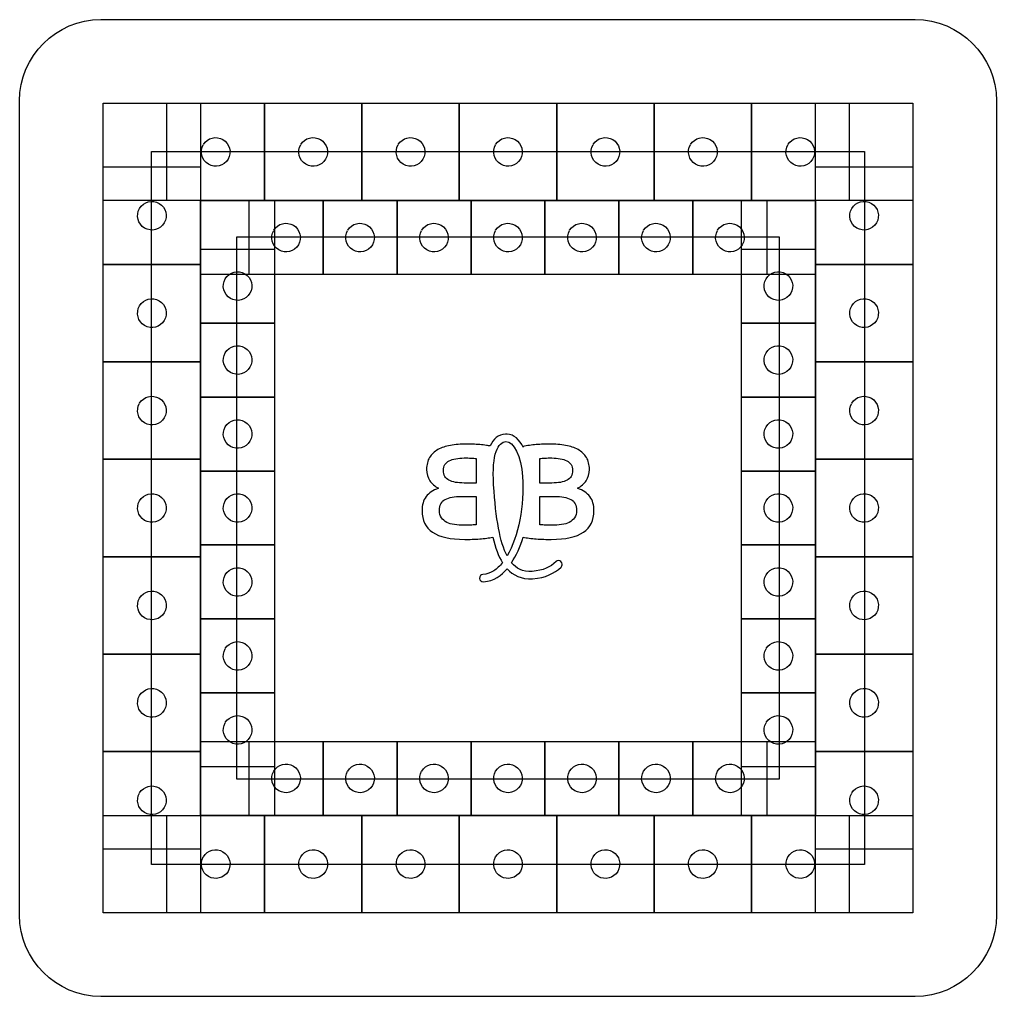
# Model space of a CAD drawing. Extents: x 10 to 3869, y -272 to 2204.
# Drawn here: x 1008.3 to 1208.1, y 1781.9 to 1981.8 of the extents above; entities that cross this region are included whole.
import ezdxf

# ---------------------------------------------------------------- set-up
doc = ezdxf.new("R2010")
doc.units = 0
doc.layers.add('Calque_1', color=7, linetype='CONTINUOUS')

msp = doc.modelspace()

# ---------------------------------------------------------------- linework, layer by layer
at = {"layer": 'Calque_1', "color": 7}
for p, q in [((1024.943899, 1981.753935), (1191.472258, 1981.753935)), ((1024.943899, 1981.753935), (1024.943899, 1981.753935)), ((1008.281329, 1798.563006), (1008.281329, 1965.091337)), ((1208.134856, 1965.091337), (1208.134856, 1798.563006)), ((1191.472258, 1781.900408), (1024.943899, 1781.900408))]:
    msp.add_line(p, q, dxfattribs=at)
at = {"layer": 'Calque_1', "color": 3}
for p, q in [((1025.392601, 1964.642392), (1045.324716, 1964.642392)), ((1025.392601, 1944.710278), (1025.392601, 1964.642392)), ((1038.445586, 1964.642392), (1058.3777, 1964.642392)), ((1038.445586, 1944.710278), (1038.445586, 1964.642392)), ((1045.324716, 1964.642392), (1045.324716, 1944.710278)), ((1058.3777, 1964.642392), (1058.3777, 1944.710278)), ((1058.377737, 1964.642392), (1078.309851, 1964.642392)), ((1058.377737, 1944.710278), (1058.377737, 1964.642392)), ((1078.309851, 1964.642392), (1078.309851, 1944.710278)), ((1078.309888, 1964.642392), (1098.242002, 1964.642392)), ((1078.309888, 1944.710278), (1078.309888, 1964.642392)), ((1098.242002, 1964.642392), (1098.242002, 1944.710278)), ((1098.242039, 1964.642392), (1118.174153, 1964.642392)), ((1098.242039, 1944.710278), (1098.242039, 1964.642392)), ((1118.174153, 1964.642392), (1118.174153, 1944.710278)), ((1118.17419, 1964.642392), (1138.106304, 1964.642392)), ((1118.17419, 1944.710278), (1118.17419, 1964.642392)), ((1138.106304, 1964.642392), (1138.106304, 1944.710278)), ((1138.10634, 1964.642392), (1158.038455, 1964.642392)), ((1138.10634, 1944.710278), (1138.10634, 1964.642392)), ((1158.038455, 1964.642392), (1158.038455, 1944.710278)), ((1158.038491, 1964.642392), (1177.970606, 1964.642392)), ((1158.038491, 1944.710278), (1158.038491, 1964.642392)), ((1171.091476, 1964.642392), (1191.02359, 1964.642392)), ((1171.091476, 1944.710278), (1171.091476, 1964.642392)), ((1177.970606, 1964.642392), (1177.970606, 1944.710278)), ((1191.02359, 1964.642392), (1191.02359, 1944.710278)), ((1025.392601, 1951.589475), (1045.324716, 1951.589475)), ((1025.392601, 1931.657361), (1025.392601, 1951.589475)), ((1045.324716, 1951.589475), (1045.324716, 1931.657361)), ((1171.091476, 1951.589475), (1191.02359, 1951.589475)), ((1171.091476, 1931.657361), (1171.091476, 1951.589475)), ((1191.02359, 1951.589475), (1191.02359, 1931.657361)), ((1045.324716, 1944.710278), (1025.392601, 1944.710278)), ((1058.3777, 1944.710278), (1038.445586, 1944.710278)), ((1045.32475, 1944.71031), (1060.459576, 1944.71031)), ((1045.32475, 1929.575485), (1045.32475, 1944.71031)), ((1055.236135, 1944.710348), (1070.370979, 1944.710348)), ((1055.236135, 1929.575504), (1055.236135, 1944.710348)), ((1078.309851, 1944.710278), (1058.377737, 1944.710278)), ((1060.459576, 1944.71031), (1060.459576, 1929.575485)), ((1070.370979, 1944.710348), (1070.370979, 1929.575504)), ((1070.370979, 1944.71031), (1085.505805, 1944.71031)), ((1070.370979, 1929.575485), (1070.370979, 1944.71031)), ((1098.242002, 1944.710278), (1078.309888, 1944.710278)), ((1085.505805, 1944.71031), (1085.505805, 1929.575485)), ((1085.505833, 1944.71031), (1100.640659, 1944.71031)), ((1085.505833, 1929.575485), (1085.505833, 1944.71031)), ((1118.174153, 1944.710278), (1098.242039, 1944.710278)), ((1100.640659, 1944.71031), (1100.640659, 1929.575485)), ((1100.640687, 1944.71031), (1115.775513, 1944.71031)), ((1100.640687, 1929.575485), (1100.640687, 1944.71031)), ((1115.775513, 1944.71031), (1115.775513, 1929.575485)), ((1115.775541, 1944.71031), (1130.910367, 1944.71031)), ((1115.775541, 1929.575485), (1115.775541, 1944.71031)), ((1138.106304, 1944.710278), (1118.17419, 1944.710278)), ((1130.910367, 1944.71031), (1130.910367, 1929.575485)), ((1130.910394, 1944.71031), (1146.04522, 1944.71031)), ((1130.910394, 1929.575485), (1130.910394, 1944.71031)), ((1158.038455, 1944.710278), (1138.10634, 1944.710278)), ((1146.04522, 1944.71031), (1146.04522, 1929.575485)), ((1146.04525, 1944.71031), (1161.180075, 1944.71031)), ((1146.04525, 1929.575485), (1146.04525, 1944.71031)), ((1155.956623, 1944.71031), (1171.091449, 1944.71031)), ((1155.956623, 1929.575485), (1155.956623, 1944.71031)), ((1177.970606, 1944.710278), (1158.038491, 1944.710278)), ((1161.180075, 1944.71031), (1161.180075, 1929.575485)), ((1171.091449, 1944.71031), (1171.091449, 1929.575485)), ((1191.02359, 1944.710278), (1171.091476, 1944.710278)), ((1045.32475, 1934.798989), (1060.459576, 1934.798989)), ((1045.32475, 1919.664165), (1045.32475, 1934.798989)), ((1060.459576, 1934.798989), (1060.459576, 1919.664165)), ((1155.956623, 1934.798989), (1171.091449, 1934.798989)), ((1155.956623, 1919.664165), (1155.956623, 1934.798989)), ((1171.091449, 1934.798989), (1171.091449, 1919.664165)), ((1025.392601, 1931.657392), (1045.324716, 1931.657392)), ((1025.392601, 1911.725278), (1025.392601, 1931.657392)), ((1045.324716, 1931.657361), (1025.392601, 1931.657361)), ((1045.324716, 1931.657392), (1045.324716, 1911.725278)), ((1171.091476, 1931.657418), (1191.02359, 1931.657418)), ((1171.091476, 1911.725303), (1171.091476, 1931.657418)), ((1191.02359, 1931.657361), (1171.091476, 1931.657361)), ((1191.02359, 1931.657418), (1191.02359, 1911.725303)), ((1060.459576, 1929.575485), (1045.32475, 1929.575485)), ((1070.370979, 1929.575504), (1055.236135, 1929.575504)), ((1085.505805, 1929.575485), (1070.370979, 1929.575485)), ((1100.640659, 1929.575485), (1085.505833, 1929.575485)), ((1115.775513, 1929.575485), (1100.640687, 1929.575485)), ((1130.910367, 1929.575485), (1115.775541, 1929.575485)), ((1146.04522, 1929.575485), (1130.910394, 1929.575485)), ((1161.180075, 1929.575485), (1146.04525, 1929.575485)), ((1171.091449, 1929.575485), (1155.956623, 1929.575485)), ((1045.32475, 1919.664187), (1060.459576, 1919.664187)), ((1045.32475, 1904.529363), (1045.32475, 1919.664187)), ((1060.459576, 1919.664165), (1045.32475, 1919.664165)), ((1060.459576, 1919.664187), (1060.459576, 1904.529363)), ((1155.95662, 1919.664226), (1171.091464, 1919.664226)), ((1155.95662, 1904.529382), (1155.95662, 1919.664226)), ((1171.091449, 1919.664165), (1155.956623, 1919.664165)), ((1171.091464, 1919.664226), (1171.091464, 1904.529382)), ((1025.392601, 1911.725309), (1045.324716, 1911.725309)), ((1025.392601, 1891.793195), (1025.392601, 1911.725309)), ((1045.324716, 1911.725278), (1025.392601, 1911.725278)), ((1045.324716, 1911.725309), (1045.324716, 1891.793195)), ((1191.02359, 1911.725303), (1171.091476, 1911.725303)), ((1171.091476, 1911.725303), (1191.02359, 1911.725303)), ((1171.091476, 1891.793189), (1171.091476, 1911.725303)), ((1191.02359, 1911.725303), (1191.02359, 1891.793189)), ((1045.32475, 1904.529388), (1060.459576, 1904.529388)), ((1045.32475, 1889.394564), (1045.32475, 1904.529388)), ((1060.459576, 1904.529363), (1045.32475, 1904.529363)), ((1060.459576, 1904.529388), (1060.459576, 1889.394564)), ((1171.091464, 1904.529382), (1155.95662, 1904.529382)), ((1155.956623, 1904.529383), (1171.091449, 1904.529383)), ((1155.956623, 1889.394558), (1155.956623, 1904.529383)), ((1171.091449, 1904.529383), (1171.091449, 1889.394558)), ((1025.392601, 1891.793226), (1045.324716, 1891.793226)), ((1025.392601, 1871.861111), (1025.392601, 1891.793226)), ((1045.324716, 1891.793195), (1025.392601, 1891.793195)), ((1045.324716, 1891.793226), (1045.324716, 1871.861111)), ((1171.091476, 1891.793246), (1191.02359, 1891.793246)), ((1171.091476, 1871.861131), (1171.091476, 1891.793246)), ((1191.02359, 1891.793189), (1171.091476, 1891.793189)), ((1191.02359, 1891.793246), (1191.02359, 1871.861131)), ((1045.32475, 1889.394586), (1060.459576, 1889.394586)), ((1045.32475, 1874.259762), (1045.32475, 1889.394586)), ((1060.459576, 1889.394564), (1045.32475, 1889.394564)), ((1060.459576, 1889.394586), (1060.459576, 1874.259762)), ((1155.956623, 1889.394603), (1171.091449, 1889.394603)), ((1155.956623, 1874.259779), (1155.956623, 1889.394603)), ((1171.091449, 1889.394558), (1155.956623, 1889.394558)), ((1171.091449, 1889.394603), (1171.091449, 1874.259779)), ((1045.32475, 1874.259787), (1060.459576, 1874.259787)), ((1045.32475, 1859.124963), (1045.32475, 1874.259787)), ((1060.459576, 1874.259762), (1045.32475, 1874.259762)), ((1060.459576, 1874.259787), (1060.459576, 1859.124963)), ((1171.091449, 1874.259779), (1155.956623, 1874.259779)), ((1155.956623, 1874.259778), (1171.091449, 1874.259778)), ((1155.956623, 1859.124954), (1155.956623, 1874.259778)), ((1171.091449, 1874.259778), (1171.091449, 1859.124954)), ((1025.392601, 1871.861143), (1045.324716, 1871.861143)), ((1025.392601, 1851.929028), (1025.392601, 1871.861143)), ((1045.324716, 1871.861111), (1025.392601, 1871.861111)), ((1045.324716, 1871.861143), (1045.324716, 1851.929028)), ((1191.02359, 1871.861131), (1171.091476, 1871.861131)), ((1171.091476, 1871.861131), (1191.02359, 1871.861131)), ((1171.091476, 1851.929017), (1171.091476, 1871.861131)), ((1191.02359, 1871.861131), (1191.02359, 1851.929017)), ((1045.32475, 1859.124985), (1060.459576, 1859.124985)), ((1045.32475, 1843.990161), (1045.32475, 1859.124985)), ((1060.459576, 1859.124963), (1045.32475, 1859.124963)), ((1060.459576, 1859.124985), (1060.459576, 1843.990161)), ((1155.95662, 1859.125074), (1171.091464, 1859.125074)), ((1155.95662, 1843.99023), (1155.95662, 1859.125074)), ((1171.091449, 1859.124954), (1155.956623, 1859.124954)), ((1171.091464, 1859.125074), (1171.091464, 1843.99023)), ((1025.392601, 1851.929059), (1045.324716, 1851.929059)), ((1025.392601, 1831.996945), (1025.392601, 1851.929059)), ((1045.324716, 1851.929028), (1025.392601, 1851.929028)), ((1045.324716, 1851.929059), (1045.324716, 1831.996945)), ((1171.091476, 1851.929073), (1191.02359, 1851.929073)), ((1171.091476, 1831.996959), (1171.091476, 1851.929073)), ((1191.02359, 1851.929017), (1171.091476, 1851.929017)), ((1191.02359, 1851.929073), (1191.02359, 1831.996959)), ((1045.32475, 1843.990186), (1060.459576, 1843.990186)), ((1045.32475, 1828.855361), (1045.32475, 1843.990186)), ((1060.459576, 1843.990161), (1045.32475, 1843.990161)), ((1060.459576, 1843.990186), (1060.459576, 1828.855361)), ((1171.091464, 1843.99023), (1155.95662, 1843.99023)), ((1155.95662, 1843.990202), (1171.091464, 1843.990202)), ((1155.95662, 1828.855385), (1155.95662, 1843.990202)), ((1171.091464, 1843.990202), (1171.091464, 1828.855385)), ((1045.32475, 1834.078863), (1060.459576, 1834.078863)), ((1045.32475, 1818.944038), (1045.32475, 1834.078863)), ((1055.236141, 1834.078863), (1070.370967, 1834.078863)), ((1055.236141, 1818.944038), (1055.236141, 1834.078863)), ((1060.459576, 1834.078863), (1060.459576, 1818.944038)), ((1070.370967, 1834.078863), (1070.370967, 1818.944038)), ((1070.370988, 1834.078863), (1085.505814, 1834.078863)), ((1070.370988, 1818.944038), (1070.370988, 1834.078863)), ((1085.505814, 1834.078863), (1085.505814, 1818.944038)), ((1085.505835, 1834.078863), (1100.640661, 1834.078863)), ((1085.505835, 1818.944038), (1085.505835, 1834.078863)), ((1100.640661, 1834.078863), (1100.640661, 1818.944038)), ((1100.640683, 1834.078863), (1115.775508, 1834.078863)), ((1100.640683, 1818.944038), (1100.640683, 1834.078863)), ((1115.775508, 1834.078863), (1115.775508, 1818.944038)), ((1115.77553, 1834.078863), (1130.910356, 1834.078863)), ((1115.77553, 1818.944038), (1115.77553, 1834.078863)), ((1130.910356, 1834.078863), (1130.910356, 1818.944038)), ((1130.9104, 1834.078863), (1146.045225, 1834.078863)), ((1130.9104, 1818.944038), (1130.9104, 1834.078863)), ((1146.045225, 1834.078863), (1146.045225, 1818.944038)), ((1146.045247, 1834.078863), (1161.180073, 1834.078863)), ((1146.045247, 1818.944038), (1146.045247, 1834.078863)), ((1155.956635, 1834.078863), (1171.091461, 1834.078863)), ((1155.956635, 1818.944038), (1155.956635, 1834.078863)), ((1161.180073, 1834.078863), (1161.180073, 1818.944038)), ((1171.091461, 1834.078863), (1171.091461, 1818.944038)), ((1025.392601, 1831.996976), (1045.324716, 1831.996976)), ((1025.392601, 1812.064862), (1025.392601, 1831.996976)), ((1045.324716, 1831.996945), (1025.392601, 1831.996945)), ((1045.324716, 1831.996976), (1045.324716, 1812.064862)), ((1171.091476, 1831.996987), (1191.02359, 1831.996987)), ((1171.091476, 1812.064873), (1171.091476, 1831.996987)), ((1191.02359, 1831.996959), (1171.091476, 1831.996959)), ((1191.02359, 1831.996987), (1191.02359, 1812.064873)), ((1060.459576, 1828.855361), (1045.32475, 1828.855361)), ((1171.091464, 1828.855385), (1155.95662, 1828.855385)), ((1025.392601, 1818.94406), (1045.324716, 1818.94406)), ((1025.392601, 1799.011945), (1025.392601, 1818.94406)), ((1038.445605, 1818.94406), (1058.377719, 1818.94406)), ((1038.445605, 1799.011945), (1038.445605, 1818.94406)), ((1045.324716, 1818.94406), (1045.324716, 1799.011945)), ((1060.459576, 1818.944038), (1045.32475, 1818.944038)), ((1070.370967, 1818.944038), (1055.236141, 1818.944038)), ((1058.377719, 1818.94406), (1058.377719, 1799.011945)), ((1058.377748, 1818.94406), (1078.309862, 1818.94406)), ((1058.377748, 1799.011945), (1058.377748, 1818.94406)), ((1085.505814, 1818.944038), (1070.370988, 1818.944038)), ((1078.309862, 1818.94406), (1078.309862, 1799.011945)), ((1078.30989, 1818.94406), (1098.242005, 1818.94406)), ((1078.30989, 1799.011945), (1078.30989, 1818.94406)), ((1100.640661, 1818.944038), (1085.505835, 1818.944038)), ((1098.242005, 1818.94406), (1098.242005, 1799.011945)), ((1098.242033, 1818.94406), (1118.174147, 1818.94406)), ((1098.242033, 1799.011945), (1098.242033, 1818.94406)), ((1115.775508, 1818.944038), (1100.640683, 1818.944038)), ((1130.910356, 1818.944038), (1115.77553, 1818.944038)), ((1118.174147, 1818.94406), (1118.174147, 1799.011945)), ((1118.174175, 1818.94406), (1138.10629, 1818.94406)), ((1118.174175, 1799.011945), (1118.174175, 1818.94406)), ((1146.045225, 1818.944038), (1130.9104, 1818.944038)), ((1138.10629, 1818.94406), (1138.10629, 1799.011945)), ((1138.106346, 1818.94406), (1158.03846, 1818.94406)), ((1138.106346, 1799.011945), (1138.106346, 1818.94406)), ((1161.180073, 1818.944038), (1146.045247, 1818.944038)), ((1171.091461, 1818.944038), (1155.956635, 1818.944038)), ((1158.03846, 1818.94406), (1158.03846, 1799.011945)), ((1158.038489, 1818.94406), (1177.970603, 1818.94406)), ((1158.038489, 1799.011945), (1158.038489, 1818.94406)), ((1171.091493, 1818.94406), (1191.023607, 1818.94406)), ((1171.091493, 1799.011945), (1171.091493, 1818.94406)), ((1177.970603, 1818.94406), (1177.970603, 1799.011945)), ((1191.023607, 1818.94406), (1191.023607, 1799.011945)), ((1045.324716, 1812.064862), (1025.392601, 1812.064862)), ((1191.02359, 1812.064873), (1171.091476, 1812.064873)), ((1045.324716, 1799.011945), (1025.392601, 1799.011945)), ((1058.377719, 1799.011945), (1038.445605, 1799.011945)), ((1078.309862, 1799.011945), (1058.377748, 1799.011945)), ((1098.242005, 1799.011945), (1078.30989, 1799.011945)), ((1118.174147, 1799.011945), (1098.242033, 1799.011945)), ((1138.10629, 1799.011945), (1118.174175, 1799.011945)), ((1158.03846, 1799.011945), (1138.106346, 1799.011945)), ((1177.970603, 1799.011945), (1158.038489, 1799.011945)), ((1191.023607, 1799.011945), (1171.091493, 1799.011945))]:
    msp.add_line(p, q, dxfattribs=at)
at = {"layer": 'Calque_1', "color": 1}
for p, q in [((1035.264173, 1954.771119), (1181.151998, 1954.771119)), ((1035.264173, 1808.883294), (1035.264173, 1954.771119)), ((1181.151998, 1954.771119), (1181.151998, 1808.883294)), ((1052.750747, 1937.284517), (1163.665452, 1937.284517)), ((1052.750747, 1826.369812), (1052.750747, 1937.284517)), ((1163.665452, 1937.284517), (1163.665452, 1826.369812)), ((1108.007858, 1896.927235), (1108.007858, 1896.927341)), ((1107.794948, 1895.413739), (1107.794948, 1895.413739)), ((1111.302741, 1894.433326), (1111.302741, 1894.278809)), ((1099.217685, 1892.064061), (1099.217685, 1892.064061)), ((1101.697122, 1891.953994), (1101.697122, 1886.939823)), ((1114.719067, 1886.939823), (1114.719067, 1891.953994)), ((1117.198504, 1892.064061), (1117.198504, 1892.064061)), ((1101.697122, 1886.939823), (1099.245069, 1886.939823)), ((1117.170591, 1886.939823), (1114.719067, 1886.939823)), ((1098.638909, 1884.212365), (1101.697122, 1884.212365)), ((1098.638909, 1884.212365), (1098.638909, 1884.212365)), ((1101.697122, 1884.212365), (1101.697122, 1878.398755)), ((1114.719067, 1884.212365), (1117.776751, 1884.212365)), ((1114.719067, 1878.399284), (1114.719067, 1884.212365)), ((1163.665452, 1826.369812), (1052.750747, 1826.369812)), ((1181.151998, 1808.883294), (1035.264173, 1808.883294))]:
    msp.add_line(p, q, dxfattribs=at)
at = {"layer": 'Calque_1', "color": 7}
for points in [[(1008.281329, 1965.091337), (1008.281329, 1974.322431), (1015.712833, 1981.753935), (1024.943899, 1981.753935)], [(1191.472258, 1981.753935), (1200.703352, 1981.753935), (1208.134856, 1974.322431), (1208.134856, 1965.091337)], [(1045.888407, 1956.169206), (1046.712202, 1957.561075), (1048.507786, 1958.022922), (1049.901099, 1957.201321)], [(1049.901099, 1957.201321), (1051.294405, 1956.379707), (1051.758967, 1954.585095), (1050.939282, 1953.190802)], [(1065.820558, 1956.169206), (1066.644353, 1957.561075), (1068.439937, 1958.022922), (1069.83325, 1957.201321)], [(1069.83325, 1957.201321), (1071.226556, 1956.379707), (1071.691118, 1954.585095), (1070.871432, 1953.190802)], [(1085.752709, 1956.169206), (1086.576504, 1957.561075), (1088.372088, 1958.022922), (1089.765401, 1957.201321)], [(1089.765401, 1957.201321), (1091.158707, 1956.379707), (1091.623269, 1954.585095), (1090.803583, 1953.190802)], [(1105.68486, 1956.169206), (1106.508655, 1957.561075), (1108.304239, 1958.022922), (1109.697552, 1957.201321)], [(1109.697552, 1957.201321), (1111.090858, 1956.379707), (1111.55542, 1954.585095), (1110.735734, 1953.190802)], [(1125.617011, 1956.169206), (1126.440806, 1957.561075), (1128.23639, 1958.022922), (1129.629703, 1957.201321)], [(1129.629703, 1957.201321), (1131.023009, 1956.379707), (1131.487571, 1954.585095), (1130.667885, 1953.190802)], [(1145.549162, 1956.169206), (1146.372957, 1957.561075), (1148.168541, 1958.022922), (1149.561854, 1957.201321)], [(1149.561854, 1957.201321), (1150.95516, 1956.379707), (1151.419722, 1954.585095), (1150.600036, 1953.190802)], [(1165.481313, 1956.169206), (1166.305108, 1957.561075), (1168.100692, 1958.022922), (1169.494005, 1957.201321)], [(1169.494005, 1957.201321), (1170.887311, 1956.379707), (1171.351873, 1954.585095), (1170.532187, 1953.190802)], [(1046.929638, 1952.146862), (1045.533896, 1952.964364), (1045.06404, 1954.757621), (1045.87963, 1956.154333)], [(1066.861788, 1952.146862), (1065.466046, 1952.964364), (1064.99619, 1954.757621), (1065.811781, 1956.154333)], [(1086.793939, 1952.146862), (1085.398197, 1952.964364), (1084.928341, 1954.757621), (1085.743932, 1956.154333)], [(1106.72609, 1952.146862), (1105.330348, 1952.964364), (1104.860492, 1954.757621), (1105.676083, 1956.154333)], [(1126.658241, 1952.146862), (1125.262499, 1952.964364), (1124.792643, 1954.757621), (1125.608233, 1956.154333)], [(1146.590392, 1952.146862), (1145.19465, 1952.964364), (1144.724794, 1954.757621), (1145.540384, 1956.154333)], [(1166.522543, 1952.146862), (1165.126801, 1952.964364), (1164.656945, 1954.757621), (1165.472535, 1956.154333)], [(1050.939282, 1953.190802), (1050.119594, 1951.796501), (1048.32537, 1951.329362), (1046.929638, 1952.146862)], [(1070.871432, 1953.190802), (1070.051745, 1951.796501), (1068.257521, 1951.329362), (1066.861788, 1952.146862)], [(1090.803583, 1953.190802), (1089.983896, 1951.796501), (1088.189672, 1951.329362), (1086.793939, 1952.146862)], [(1110.735734, 1953.190802), (1109.916047, 1951.796501), (1108.121823, 1951.329362), (1106.72609, 1952.146862)], [(1130.667885, 1953.190802), (1129.848198, 1951.796501), (1128.053974, 1951.329362), (1126.658241, 1952.146862)], [(1150.600036, 1953.190802), (1149.780349, 1951.796501), (1147.986125, 1951.329362), (1146.590392, 1952.146862)], [(1170.532187, 1953.190802), (1169.7125, 1951.796501), (1167.918276, 1951.329362), (1166.522543, 1952.146862)], [(1032.835422, 1943.116289), (1033.659218, 1944.508159), (1035.454801, 1944.970006), (1036.848114, 1944.148404)], [(1178.534297, 1943.116289), (1179.358092, 1944.508159), (1181.153676, 1944.970006), (1182.546989, 1944.148404)], [(1033.876653, 1939.093945), (1032.480911, 1939.911448), (1032.011055, 1941.704705), (1032.826645, 1943.101416)], [(1036.848114, 1944.148404), (1038.241421, 1943.32679), (1038.705983, 1941.532179), (1037.886297, 1940.137885)], [(1179.575527, 1939.093945), (1178.179785, 1939.911448), (1177.709929, 1941.704705), (1178.52552, 1943.101416)], [(1182.546989, 1944.148404), (1183.940295, 1943.32679), (1184.404857, 1941.532179), (1183.585171, 1940.137885)], [(1037.886297, 1940.137885), (1037.06661, 1938.743585), (1035.272386, 1938.276446), (1033.876653, 1939.093945)], [(1061.321552, 1934.613566), (1059.925826, 1935.431067), (1059.455973, 1937.224303), (1060.271544, 1938.621008)], [(1060.280293, 1938.63591), (1061.104089, 1940.027797), (1062.899694, 1940.489646), (1064.293013, 1939.668025)], [(1064.293013, 1939.668025), (1065.686336, 1938.84641), (1066.1509, 1937.051777), (1065.331196, 1935.657477)], [(1076.456396, 1934.613425), (1075.060671, 1935.430926), (1074.590817, 1937.224162), (1075.406388, 1938.620867)], [(1075.415165, 1938.635769), (1076.23896, 1940.027638), (1078.034544, 1940.489485), (1079.427857, 1939.667884)], [(1079.427857, 1939.667884), (1080.821164, 1938.84627), (1081.285726, 1937.051658), (1080.46604, 1935.657365)], [(1091.591269, 1934.613425), (1090.195543, 1935.430926), (1089.72569, 1937.224162), (1090.541261, 1938.620867)], [(1090.55001, 1938.635769), (1091.373806, 1940.027655), (1093.169411, 1940.489504), (1094.56273, 1939.667884)], [(1094.56273, 1939.667884), (1095.956036, 1938.84627), (1096.420598, 1937.051658), (1095.600913, 1935.657365)], [(1106.726113, 1934.613425), (1105.330388, 1935.430926), (1104.860534, 1937.224162), (1105.676105, 1938.620867)], [(1105.684854, 1938.635769), (1106.50865, 1940.027655), (1108.304255, 1940.489504), (1109.697574, 1939.667884)], [(1109.697574, 1939.667884), (1111.090881, 1938.84627), (1111.555443, 1937.051658), (1110.735757, 1935.657365)], [(1121.860929, 1934.613425), (1120.465214, 1935.430936), (1119.995374, 1937.22417), (1120.810949, 1938.620867)], [(1120.819698, 1938.635769), (1121.643494, 1940.027638), (1123.439078, 1940.489485), (1124.83239, 1939.667884)], [(1124.83239, 1939.667884), (1126.225697, 1938.84627), (1126.690259, 1937.051658), (1125.870573, 1935.657365)], [(1136.995802, 1934.613425), (1135.600076, 1935.430926), (1135.130223, 1937.224162), (1135.945794, 1938.620867)], [(1135.954543, 1938.635769), (1136.778339, 1940.027655), (1138.573944, 1940.489504), (1139.967263, 1939.667884)], [(1139.967263, 1939.667884), (1141.360569, 1938.84627), (1141.825131, 1937.051658), (1141.005446, 1935.657365)], [(1152.130646, 1934.613425), (1150.734921, 1935.430926), (1150.265067, 1937.224162), (1151.080638, 1938.620867)], [(1151.089387, 1938.635769), (1151.913183, 1940.027655), (1153.708788, 1940.489504), (1155.102107, 1939.667884)], [(1155.102107, 1939.667884), (1156.495414, 1938.84627), (1156.959976, 1937.051658), (1156.14029, 1935.657365)], [(1183.585171, 1940.137885), (1182.765484, 1938.743585), (1180.97126, 1938.276446), (1179.575527, 1939.093945)], [(1065.331196, 1935.657477), (1064.511499, 1934.263187), (1062.717277, 1933.796061), (1061.321552, 1934.613566)], [(1080.46604, 1935.657365), (1079.646353, 1934.263064), (1077.852129, 1933.795925), (1076.456396, 1934.613425)], [(1095.600913, 1935.657365), (1094.781225, 1934.263064), (1092.987001, 1933.795925), (1091.591269, 1934.613425)], [(1110.735757, 1935.657365), (1109.91607, 1934.263064), (1108.121846, 1933.795925), (1106.726113, 1934.613425)], [(1125.870573, 1935.657365), (1125.050886, 1934.263064), (1123.256662, 1933.795925), (1121.860929, 1934.613425)], [(1141.005446, 1935.657365), (1140.185758, 1934.263064), (1138.391534, 1933.795925), (1136.995802, 1934.613425)], [(1156.14029, 1935.657365), (1155.320603, 1934.263064), (1153.526379, 1933.795925), (1152.130646, 1934.613425)], [(1051.410133, 1924.702147), (1050.014401, 1925.519659), (1049.544558, 1927.312914), (1050.360153, 1928.709618)], [(1050.368902, 1928.724491), (1051.192697, 1930.116361), (1052.988281, 1930.578207), (1054.381594, 1929.756606)], [(1054.381594, 1929.756606), (1055.77491, 1928.935002), (1056.239486, 1927.140388), (1055.419805, 1925.746087)], [(1162.042065, 1924.702147), (1160.646323, 1925.519649), (1160.176467, 1927.312906), (1160.992057, 1928.709618)], [(1161.000806, 1928.724491), (1161.824601, 1930.116361), (1163.620185, 1930.578207), (1165.013498, 1929.756606)], [(1165.013498, 1929.756606), (1166.406815, 1928.935002), (1166.87139, 1927.140388), (1166.051709, 1925.746087)], [(1032.835422, 1923.184206), (1033.659218, 1924.576076), (1035.454801, 1925.037923), (1036.848114, 1924.216321)], [(1055.419805, 1925.746087), (1054.600117, 1924.35177), (1052.805872, 1923.884628), (1051.410133, 1924.702147)], [(1166.051709, 1925.746087), (1165.232022, 1924.351787), (1163.437798, 1923.884647), (1162.042065, 1924.702147)], [(1178.534297, 1923.184231), (1179.358092, 1924.576101), (1181.153676, 1925.037948), (1182.546989, 1924.216346)], [(1033.876653, 1919.161862), (1032.480911, 1919.979364), (1032.011055, 1921.772622), (1032.826645, 1923.169333)], [(1036.848114, 1924.216321), (1038.241421, 1923.394707), (1038.705983, 1921.600096), (1037.886297, 1920.205802)], [(1179.575527, 1919.161887), (1178.179785, 1919.97939), (1177.709929, 1921.772647), (1178.52552, 1923.169358)], [(1182.546989, 1924.216346), (1183.940295, 1923.394733), (1184.404857, 1921.600121), (1183.585171, 1920.205827)], [(1037.886297, 1920.205802), (1037.06661, 1918.811502), (1035.272386, 1918.344362), (1033.876653, 1919.161862)], [(1183.585171, 1920.205827), (1182.765484, 1918.811527), (1180.97126, 1918.344388), (1179.575527, 1919.161887)], [(1050.368902, 1913.589646), (1051.192697, 1914.981516), (1052.988281, 1915.443363), (1054.381594, 1914.621761)], [(1054.381594, 1914.621761), (1055.77491, 1913.800157), (1056.239486, 1912.005543), (1055.419805, 1910.611242)], [(1161.000806, 1913.589788), (1161.824601, 1914.981657), (1163.620185, 1915.443504), (1165.013498, 1914.621902)], [(1165.013498, 1914.621902), (1166.406815, 1913.800298), (1166.87139, 1912.005684), (1166.051709, 1910.611383)], [(1051.410133, 1909.567302), (1050.014418, 1910.384814), (1049.544577, 1912.178047), (1050.360153, 1913.574745)], [(1162.042065, 1909.567443), (1160.64634, 1910.384945), (1160.176486, 1912.178181), (1160.992057, 1913.574886)], [(1055.419805, 1910.611242), (1054.600117, 1909.216925), (1052.805872, 1908.749784), (1051.410133, 1909.567302)], [(1166.051709, 1910.611383), (1165.232022, 1909.217083), (1163.437798, 1908.749944), (1162.042065, 1909.567443)], [(1032.835422, 1903.252123), (1033.659218, 1904.643993), (1035.454801, 1905.105839), (1036.848114, 1904.284238)], [(1178.534297, 1903.252117), (1179.358092, 1904.643987), (1181.153676, 1905.105834), (1182.546989, 1904.284232)], [(1033.876653, 1899.229779), (1032.480911, 1900.047281), (1032.011055, 1901.840538), (1032.826645, 1903.23725)], [(1036.848114, 1904.284238), (1038.241421, 1903.462624), (1038.705983, 1901.668012), (1037.886297, 1900.273719)], [(1179.575527, 1899.229773), (1178.179785, 1900.047276), (1177.709929, 1901.840533), (1178.52552, 1903.237244)], [(1182.546989, 1904.284232), (1183.940295, 1903.462618), (1184.404857, 1901.668007), (1183.585171, 1900.273713)], [(1037.886297, 1900.273719), (1037.06661, 1898.879418), (1035.272386, 1898.412279), (1033.876653, 1899.229779)], [(1050.368902, 1898.454915), (1051.192688, 1899.846795), (1052.988274, 1900.308655), (1054.381594, 1899.487058)], [(1054.381594, 1899.487058), (1055.774927, 1898.665453), (1056.239505, 1896.870818), (1055.419805, 1895.476511)], [(1161.000806, 1898.454915), (1161.824592, 1899.846795), (1163.620178, 1900.308655), (1165.013498, 1899.487058)], [(1165.013498, 1899.487058), (1166.406832, 1898.665453), (1166.871409, 1896.870818), (1166.051709, 1895.476511)], [(1183.585171, 1900.273713), (1182.765484, 1898.879413), (1180.97126, 1898.412274), (1179.575527, 1899.229773)], [(1051.410133, 1894.432599), (1050.014418, 1895.25011), (1049.544577, 1897.043344), (1050.360153, 1898.440042)], [(1162.042065, 1894.432599), (1160.64634, 1895.250101), (1160.176486, 1897.043337), (1160.992057, 1898.440042)], [(1055.419805, 1895.476511), (1054.600107, 1894.082204), (1052.805864, 1893.615076), (1051.410133, 1894.432599)], [(1166.051709, 1895.476511), (1165.232012, 1894.082221), (1163.43779, 1893.615095), (1162.042065, 1894.432599)], [(1032.835422, 1883.32004), (1033.659218, 1884.711909), (1035.454801, 1885.173756), (1036.848114, 1884.352154)], [(1050.368902, 1883.320071), (1051.192697, 1884.71194), (1052.988281, 1885.173787), (1054.381594, 1884.352185)], [(1161.000806, 1883.320071), (1161.824601, 1884.71194), (1163.620185, 1885.173787), (1165.013498, 1884.352185)], [(1178.534297, 1883.320059), (1179.358092, 1884.711929), (1181.153676, 1885.173776), (1182.546989, 1884.352174)], [(1033.876653, 1879.297695), (1032.480911, 1880.115198), (1032.011055, 1881.908455), (1032.826645, 1883.305166)], [(1036.848114, 1884.352154), (1038.241421, 1883.530541), (1038.705983, 1881.735929), (1037.886297, 1880.341635)], [(1051.410133, 1879.297726), (1050.014401, 1880.115239), (1049.544558, 1881.908494), (1050.360153, 1883.305197)], [(1054.381594, 1884.352185), (1055.77491, 1883.530581), (1056.239486, 1881.735967), (1055.419805, 1880.341667)], [(1162.042065, 1879.297726), (1160.646323, 1880.115229), (1160.176467, 1881.908486), (1160.992057, 1883.305197)], [(1165.013498, 1884.352185), (1166.406815, 1883.530581), (1166.87139, 1881.735967), (1166.051709, 1880.341667)], [(1179.575527, 1879.297715), (1178.179785, 1880.115218), (1177.709929, 1881.908475), (1178.52552, 1883.305186)], [(1182.546989, 1884.352174), (1183.940295, 1883.530561), (1184.404857, 1881.735949), (1183.585171, 1880.341655)], [(1037.886297, 1880.341635), (1037.06661, 1878.947335), (1035.272386, 1878.480196), (1033.876653, 1879.297695)], [(1055.419805, 1880.341667), (1054.600117, 1878.947349), (1052.805872, 1878.480208), (1051.410133, 1879.297726)], [(1166.051709, 1880.341667), (1165.232022, 1878.947366), (1163.437798, 1878.480227), (1162.042065, 1879.297726)], [(1183.585171, 1880.341655), (1182.765484, 1878.947355), (1180.97126, 1878.480216), (1179.575527, 1879.297715)], [(1050.368902, 1868.185367), (1051.192697, 1869.577237), (1052.988281, 1870.039084), (1054.381594, 1869.217482)], [(1054.381594, 1869.217482), (1055.774927, 1868.395877), (1056.239505, 1866.601242), (1055.419805, 1865.206935)], [(1161.000806, 1868.185367), (1161.824601, 1869.577237), (1163.620185, 1870.039084), (1165.013498, 1869.217482)], [(1165.013498, 1869.217482), (1166.406832, 1868.395877), (1166.871409, 1866.601242), (1166.051709, 1865.206935)], [(1051.410133, 1864.163023), (1050.014418, 1864.980535), (1049.544577, 1866.773768), (1050.360153, 1868.170466)], [(1162.042065, 1864.163023), (1160.64634, 1864.980525), (1160.176486, 1866.773761), (1160.992057, 1868.170466)], [(1032.835422, 1863.387956), (1033.659218, 1864.779826), (1035.454801, 1865.241673), (1036.848114, 1864.420071)], [(1055.419805, 1865.206935), (1054.600107, 1863.812628), (1052.805864, 1863.3455), (1051.410133, 1864.163023)], [(1166.051709, 1865.206935), (1165.232012, 1863.812645), (1163.43779, 1863.345519), (1162.042065, 1864.163023)], [(1178.534297, 1863.387945), (1179.358092, 1864.779815), (1181.153676, 1865.241662), (1182.546989, 1864.42006)], [(1033.876653, 1859.365612), (1032.480911, 1860.183115), (1032.011055, 1861.976372), (1032.826645, 1863.373083)], [(1036.848114, 1864.420071), (1038.241421, 1863.598458), (1038.705983, 1861.803846), (1037.886297, 1860.409552)], [(1179.575527, 1859.365601), (1178.179785, 1860.183103), (1177.709929, 1861.976361), (1178.52552, 1863.373072)], [(1182.546989, 1864.42006), (1183.940295, 1863.598446), (1184.404857, 1861.803835), (1183.585171, 1860.409541)], [(1037.886297, 1860.409552), (1037.06661, 1859.015252), (1035.272386, 1858.548113), (1033.876653, 1859.365612)], [(1183.585171, 1860.409541), (1182.765484, 1859.015241), (1180.97126, 1858.548101), (1179.575527, 1859.365601)], [(1050.368902, 1853.050495), (1051.192697, 1854.442364), (1052.988281, 1854.904211), (1054.381594, 1854.08261)], [(1161.000806, 1853.050579), (1161.824601, 1854.442449), (1163.620185, 1854.904296), (1165.013498, 1854.082694)], [(1051.410133, 1849.028151), (1050.014401, 1849.845663), (1049.544558, 1851.638918), (1050.360153, 1853.035622)], [(1054.381594, 1854.08261), (1055.77491, 1853.261006), (1056.239486, 1851.466392), (1055.419805, 1850.072091)], [(1162.042065, 1849.028235), (1160.64634, 1849.845737), (1160.176486, 1851.638973), (1160.992057, 1853.035678)], [(1165.013498, 1854.082694), (1166.406832, 1853.261089), (1166.871409, 1851.466454), (1166.051709, 1850.072147)], [(1055.419805, 1850.072091), (1054.600117, 1848.677773), (1052.805872, 1848.210632), (1051.410133, 1849.028151)], [(1166.051709, 1850.072147), (1165.232012, 1848.677857), (1163.43779, 1848.210731), (1162.042065, 1849.028235)], [(1032.835422, 1843.455873), (1033.659218, 1844.847743), (1035.454801, 1845.30959), (1036.848114, 1844.487988)], [(1178.534297, 1843.455887), (1179.358092, 1844.847757), (1181.153676, 1845.309604), (1182.546989, 1844.488002)], [(1033.876653, 1839.433529), (1032.480911, 1840.251032), (1032.011055, 1842.044289), (1032.826645, 1843.441)], [(1036.848114, 1844.487988), (1038.241421, 1843.666374), (1038.705983, 1841.871763), (1037.886297, 1840.477469)], [(1179.575527, 1839.433543), (1178.179785, 1840.251046), (1177.709929, 1842.044303), (1178.52552, 1843.441014)], [(1182.546989, 1844.488002), (1183.940295, 1843.666388), (1184.404857, 1841.871777), (1183.585171, 1840.477483)], [(1037.886297, 1840.477469), (1037.06661, 1839.083169), (1035.272386, 1838.61603), (1033.876653, 1839.433529)], [(1050.368902, 1837.915707), (1051.192697, 1839.307577), (1052.988281, 1839.769423), (1054.381594, 1838.947822)], [(1054.381594, 1838.947822), (1055.77491, 1838.126218), (1056.239486, 1836.331604), (1055.419805, 1834.937303)], [(1161.000806, 1837.915707), (1161.824601, 1839.307577), (1163.620185, 1839.769423), (1165.013498, 1838.947822)], [(1165.013498, 1838.947822), (1166.406815, 1838.126218), (1166.87139, 1836.331604), (1166.051709, 1834.937303)], [(1183.585171, 1840.477483), (1182.765484, 1839.083183), (1180.97126, 1838.616044), (1179.575527, 1839.433543)], [(1051.410133, 1833.893363), (1050.014401, 1834.710875), (1049.544558, 1836.50413), (1050.360153, 1837.900834)], [(1162.042065, 1833.893363), (1160.646323, 1834.710865), (1160.176467, 1836.504122), (1160.992057, 1837.900834)], [(1055.419805, 1834.937303), (1054.600117, 1833.542986), (1052.805872, 1833.075844), (1051.410133, 1833.893363)], [(1166.051709, 1834.937303), (1165.232022, 1833.543002), (1163.437798, 1833.075863), (1162.042065, 1833.893363)], [(1060.280293, 1828.004373), (1061.104089, 1829.396259), (1062.899694, 1829.858108), (1064.293013, 1829.036487)], [(1064.293013, 1829.036487), (1065.686319, 1828.214874), (1066.150881, 1826.420262), (1065.331196, 1825.025968)], [(1075.415165, 1828.004373), (1076.23896, 1829.396242), (1078.034544, 1829.858089), (1079.427857, 1829.036487)], [(1079.427857, 1829.036487), (1080.821164, 1828.214874), (1081.285726, 1826.420262), (1080.46604, 1825.025968)], [(1090.55001, 1828.004373), (1091.373806, 1829.396259), (1093.169411, 1829.858108), (1094.56273, 1829.036487)], [(1094.56273, 1829.036487), (1095.956036, 1828.214874), (1096.420598, 1826.420262), (1095.600913, 1825.025968)], [(1105.684826, 1828.004373), (1106.508622, 1829.396259), (1108.304227, 1829.858108), (1109.697546, 1829.036487)], [(1109.697546, 1829.036487), (1111.090852, 1828.214874), (1111.555414, 1826.420262), (1110.735729, 1825.025968)], [(1120.819698, 1828.004373), (1121.643494, 1829.396242), (1123.439078, 1829.858089), (1124.83239, 1829.036487)], [(1124.83239, 1829.036487), (1126.225697, 1828.214874), (1126.690259, 1826.420262), (1125.870573, 1825.025968)], [(1135.954571, 1828.004373), (1136.778367, 1829.396259), (1138.573972, 1829.858108), (1139.967291, 1829.036487)], [(1139.967291, 1829.036487), (1141.360598, 1828.214874), (1141.82516, 1826.420262), (1141.005474, 1825.025968)], [(1151.089387, 1828.004373), (1151.913183, 1829.396259), (1153.708788, 1829.858108), (1155.102107, 1829.036487)], [(1155.102107, 1829.036487), (1156.495414, 1828.214874), (1156.959976, 1826.420262), (1156.14029, 1825.025968)], [(1061.321552, 1823.982028), (1059.925809, 1824.799531), (1059.455953, 1826.592788), (1060.271544, 1827.989499)], [(1076.456396, 1823.982028), (1075.060654, 1824.799531), (1074.590798, 1826.592788), (1075.406388, 1827.989499)], [(1091.591269, 1823.982028), (1090.195526, 1824.799531), (1089.72567, 1826.592788), (1090.541261, 1827.989499)], [(1106.726085, 1823.982028), (1105.330343, 1824.799531), (1104.860487, 1826.592788), (1105.676077, 1827.989499)], [(1121.860929, 1823.982028), (1120.465197, 1824.799541), (1119.995354, 1826.592795), (1120.810949, 1827.989499)], [(1136.99583, 1823.982028), (1135.600088, 1824.799531), (1135.130232, 1826.592788), (1135.945822, 1827.989499)], [(1152.130646, 1823.982028), (1150.734904, 1824.799531), (1150.265048, 1826.592788), (1151.080638, 1827.989499)], [(1032.835422, 1823.52379), (1033.659218, 1824.91566), (1035.454801, 1825.377506), (1036.848114, 1824.555905)], [(1065.331196, 1825.025968), (1064.511508, 1823.631668), (1062.717284, 1823.164529), (1061.321552, 1823.982028)], [(1080.46604, 1825.025968), (1079.646353, 1823.631668), (1077.852129, 1823.164529), (1076.456396, 1823.982028)], [(1095.600913, 1825.025968), (1094.781225, 1823.631668), (1092.987001, 1823.164529), (1091.591269, 1823.982028)], [(1110.735729, 1825.025968), (1109.916041, 1823.631668), (1108.121817, 1823.164529), (1106.726085, 1823.982028)], [(1125.870573, 1825.025968), (1125.050886, 1823.631668), (1123.256662, 1823.164529), (1121.860929, 1823.982028)], [(1141.005474, 1825.025968), (1140.185787, 1823.631668), (1138.391563, 1823.164529), (1136.99583, 1823.982028)], [(1156.14029, 1825.025968), (1155.320603, 1823.631668), (1153.526379, 1823.164529), (1152.130646, 1823.982028)], [(1178.534297, 1823.523801), (1179.358092, 1824.915671), (1181.153676, 1825.377518), (1182.546989, 1824.555916)], [(1033.876653, 1819.501446), (1032.480911, 1820.318948), (1032.011055, 1822.112205), (1032.826645, 1823.508917)], [(1036.848114, 1824.555905), (1038.241421, 1823.734291), (1038.705983, 1821.939679), (1037.886297, 1820.545386)], [(1179.575527, 1819.501457), (1178.179785, 1820.31896), (1177.709929, 1822.112217), (1178.52552, 1823.508928)], [(1182.546989, 1824.555916), (1183.940295, 1823.734302), (1184.404857, 1821.939691), (1183.585171, 1820.545397)], [(1037.886297, 1820.545386), (1037.06661, 1819.151086), (1035.272386, 1818.683946), (1033.876653, 1819.501446)], [(1183.585171, 1820.545397), (1182.765484, 1819.151097), (1180.97126, 1818.683958), (1179.575527, 1819.501457)], [(1045.888426, 1810.470873), (1046.712221, 1811.862743), (1048.507805, 1812.32459), (1049.901118, 1811.502988)], [(1049.901118, 1811.502988), (1051.294424, 1810.681375), (1051.758986, 1808.886763), (1050.9393, 1807.492469)], [(1065.820569, 1810.470873), (1066.644364, 1811.862743), (1068.439948, 1812.32459), (1069.833261, 1811.502988)], [(1069.833261, 1811.502988), (1071.226567, 1810.681375), (1071.691129, 1808.886763), (1070.871444, 1807.492469)], [(1085.752711, 1810.470873), (1086.576507, 1811.862743), (1088.372091, 1812.32459), (1089.765404, 1811.502988)], [(1089.765404, 1811.502988), (1091.15871, 1810.681375), (1091.623272, 1808.886763), (1090.803586, 1807.492469)], [(1105.684854, 1810.470873), (1106.508649, 1811.862743), (1108.304233, 1812.32459), (1109.697546, 1811.502988)], [(1109.697546, 1811.502988), (1111.090852, 1810.681375), (1111.555414, 1808.886763), (1110.735729, 1807.492469)], [(1125.616996, 1810.470873), (1126.440792, 1811.862743), (1128.236376, 1812.32459), (1129.629689, 1811.502988)], [(1129.629689, 1811.502988), (1131.022995, 1810.681375), (1131.487557, 1808.886763), (1130.667871, 1807.492469)], [(1145.549167, 1810.470873), (1146.372962, 1811.862743), (1148.168546, 1812.32459), (1149.561859, 1811.502988)], [(1149.561859, 1811.502988), (1150.955166, 1810.681375), (1151.419728, 1808.886763), (1150.600042, 1807.492469)], [(1165.48131, 1810.470873), (1166.305105, 1811.862743), (1168.100689, 1812.32459), (1169.494002, 1811.502988)], [(1169.494002, 1811.502988), (1170.887308, 1810.681375), (1171.35187, 1808.886763), (1170.532185, 1807.492469)], [(1046.929656, 1806.448529), (1045.533914, 1807.266032), (1045.064058, 1809.059289), (1045.879649, 1810.456)], [(1066.8618, 1806.448529), (1065.466058, 1807.266032), (1064.996202, 1809.059289), (1065.811792, 1810.456)], [(1086.793942, 1806.448529), (1085.3982, 1807.266032), (1084.928344, 1809.059289), (1085.743934, 1810.456)], [(1106.726085, 1806.448529), (1105.330343, 1807.266032), (1104.860487, 1809.059289), (1105.676077, 1810.456)], [(1126.658227, 1806.448529), (1125.262485, 1807.266032), (1124.792629, 1809.059289), (1125.608219, 1810.456)], [(1146.590398, 1806.448529), (1145.194656, 1807.266032), (1144.7248, 1809.059289), (1145.54039, 1810.456)], [(1166.52254, 1806.448529), (1165.126798, 1807.266032), (1164.656942, 1809.059289), (1165.472533, 1810.456)], [(1050.9393, 1807.492469), (1050.119613, 1806.098169), (1048.325389, 1805.63103), (1046.929656, 1806.448529)], [(1070.871444, 1807.492469), (1070.051756, 1806.098169), (1068.257532, 1805.63103), (1066.8618, 1806.448529)], [(1090.803586, 1807.492469), (1089.983899, 1806.098169), (1088.189675, 1805.63103), (1086.793942, 1806.448529)], [(1110.735729, 1807.492469), (1109.916041, 1806.098169), (1108.121817, 1805.63103), (1106.726085, 1806.448529)], [(1130.667871, 1807.492469), (1129.848184, 1806.098169), (1128.05396, 1805.63103), (1126.658227, 1806.448529)], [(1150.600042, 1807.492469), (1149.780355, 1806.098169), (1147.986131, 1805.63103), (1146.590398, 1806.448529)], [(1170.532185, 1807.492469), (1169.712497, 1806.098169), (1167.918273, 1805.63103), (1166.52254, 1806.448529)], [(1024.943899, 1781.900408), (1015.712833, 1781.900408), (1008.281329, 1789.331912), (1008.281329, 1798.563006)], [(1208.134856, 1798.563006), (1208.134856, 1789.331912), (1200.703352, 1781.900408), (1191.472258, 1781.900408)]]:
    msp.add_open_spline(points, degree=3, dxfattribs=at)
at = {"layer": 'Calque_1', "color": 1}
for points in [[(1107.703984, 1896.923108), (1106.219486, 1896.833493), (1105.205285, 1895.980027), (1104.567243, 1894.523257)], [(1108.007858, 1896.927341), (1107.908242, 1896.930781), (1107.807198, 1896.929987), (1107.703984, 1896.923108)], [(1111.302741, 1894.278809), (1110.549446, 1895.801354), (1109.472142, 1896.876885), (1108.007858, 1896.927235)], [(1096.434903, 1894.626075), (1095.443086, 1894.460789), (1094.589117, 1894.175939), (1093.872784, 1893.771867)], [(1099.658481, 1894.901506), (1098.501352, 1894.901506), (1097.426747, 1894.809748), (1096.434903, 1894.626075)], [(1101.008279, 1894.874121), (1100.530733, 1894.892378), (1100.080941, 1894.901506), (1099.658481, 1894.901506)], [(1102.413349, 1894.791439), (1101.935802, 1894.82819), (1101.467463, 1894.855759), (1101.008279, 1894.874121)], [(1103.818445, 1894.626075), (1103.359261, 1894.699549), (1102.890895, 1894.754715), (1102.413349, 1894.791439)], [(1104.567243, 1894.523257), (1104.325651, 1894.560193), (1104.077552, 1894.594986), (1103.818445, 1894.626075)], [(1105.274686, 1886.573454), (1104.885986, 1893.012936), (1106.143815, 1895.314071), (1107.794948, 1895.413739)], [(1107.794948, 1895.413739), (1109.304607, 1895.504862), (1110.933012, 1892.454163), (1111.186456, 1888.255516)], [(1112.597241, 1894.626075), (1112.138057, 1894.570988), (1111.706812, 1894.5068), (1111.302741, 1894.433326)], [(1114.002311, 1894.791439), (1113.524791, 1894.754715), (1113.056399, 1894.699549), (1112.597241, 1894.626075)], [(1115.407407, 1894.874121), (1114.948223, 1894.855865), (1114.479858, 1894.82819), (1114.002311, 1894.791439)], [(1116.757709, 1894.901506), (1116.335248, 1894.901506), (1115.884927, 1894.89251), (1115.407407, 1894.874121)], [(1119.980757, 1894.626075), (1118.988966, 1894.809748), (1117.914837, 1894.901506), (1116.757709, 1894.901506)], [(1122.543406, 1893.771867), (1121.827073, 1894.175939), (1120.972574, 1894.460789), (1119.980757, 1894.626075)], [(1093.872784, 1893.771867), (1093.138115, 1893.367796), (1092.568467, 1892.835242), (1092.164369, 1892.174022)], [(1124.251317, 1892.174022), (1123.847246, 1892.835242), (1123.278074, 1893.367796), (1122.543406, 1893.771867)], [(1092.164369, 1892.174022), (1091.760297, 1891.512828), (1091.558209, 1890.695451), (1091.558209, 1889.721996)], [(1095.002449, 1889.529353), (1095.002449, 1890.447695), (1095.397101, 1891.099575), (1096.186856, 1891.485285)], [(1096.186856, 1891.485285), (1096.958302, 1891.870995), (1097.968719, 1892.064061), (1099.217685, 1892.064061)], [(1099.217685, 1892.064061), (1099.750344, 1892.064061), (1100.227705, 1892.055065), (1100.650165, 1892.036677)], [(1100.650165, 1892.036677), (1101.054237, 1892.01842), (1101.403249, 1891.990745), (1101.697122, 1891.953994)], [(1114.719067, 1891.953994), (1115.01294, 1891.990745), (1115.361952, 1892.018315), (1115.766024, 1892.036677)], [(1115.766024, 1892.036677), (1116.188457, 1892.054933), (1116.665845, 1892.064061), (1117.198504, 1892.064061)], [(1117.198504, 1892.064061), (1118.44747, 1892.064061), (1119.457411, 1891.870995), (1120.228804, 1891.485285)], [(1120.228804, 1891.485285), (1121.018612, 1891.099575), (1121.41374, 1890.447695), (1121.41374, 1889.529353)], [(1124.857478, 1889.721996), (1124.857478, 1890.695451), (1124.655363, 1891.512828), (1124.251317, 1892.174022)], [(1091.558209, 1889.721996), (1091.558209, 1888.821989), (1091.778845, 1888.050755), (1092.219667, 1887.407923)], [(1096.132087, 1887.490711), (1095.379057, 1887.876421), (1095.002449, 1888.555871), (1095.002449, 1889.529353)], [(1121.41374, 1889.529353), (1121.41374, 1888.555898), (1121.037159, 1887.876421), (1120.284102, 1887.490712)], [(1124.19602, 1887.407923), (1124.636815, 1888.050755), (1124.857478, 1888.822016), (1124.857478, 1889.721996)], [(1092.219667, 1887.407923), (1092.642127, 1886.765065), (1093.238842, 1886.250556), (1094.010261, 1885.864847)], [(1099.245069, 1886.939823), (1097.922629, 1886.939823), (1096.885144, 1887.123364), (1096.132087, 1887.490711)], [(1111.186456, 1888.255516), (1111.542427, 1882.358562), (1110.365719, 1875.966969), (1108.023865, 1872.01412)], [(1120.284102, 1887.490712), (1119.531071, 1887.123364), (1118.493005, 1886.939823), (1117.170591, 1886.939823)], [(1122.405425, 1885.865376), (1123.176818, 1886.251086), (1123.773559, 1886.765065), (1124.19602, 1887.407923)], [(1094.010261, 1885.864847), (1092.853132, 1885.479137), (1091.999137, 1884.909992), (1091.448142, 1884.156961)], [(1108.023865, 1872.01412), (1106.577891, 1874.791372), (1105.697569, 1879.567869), (1105.274686, 1886.573454)], [(1124.967545, 1884.156961), (1124.416523, 1884.909992), (1123.562528, 1885.479666), (1122.405425, 1885.865376)], [(1091.448142, 1884.156961), (1090.897121, 1883.403904), (1090.621822, 1882.448626), (1090.621822, 1881.291497)], [(1094.175626, 1881.319517), (1094.175626, 1882.403171), (1094.570781, 1883.155831), (1095.360562, 1883.578291)], [(1095.360562, 1883.578291), (1096.150344, 1884.000725), (1097.242993, 1884.212365), (1098.638909, 1884.212365)], [(1117.776751, 1884.212365), (1119.172667, 1884.212365), (1120.265846, 1884.001228), (1121.055627, 1883.578794)], [(1121.055627, 1883.578794), (1121.845435, 1883.15636), (1122.240061, 1882.403171), (1122.240061, 1881.319517)], [(1125.794368, 1881.291497), (1125.794368, 1882.448626), (1125.518539, 1883.403904), (1124.967545, 1884.156961)], [(1090.621822, 1881.291497), (1090.621822, 1879.326225), (1091.33789, 1877.847918), (1092.770529, 1876.856101)], [(1094.589037, 1879.831738), (1094.313527, 1880.217448), (1094.175626, 1880.713383), (1094.175626, 1881.319517)], [(1122.240061, 1881.319517), (1122.240061, 1880.713383), (1122.10216, 1880.217448), (1121.826649, 1879.831738)], [(1123.645131, 1876.856101), (1125.077744, 1877.847919), (1125.794368, 1879.326225), (1125.794368, 1881.291497)], [(1095.663378, 1878.894848), (1095.20422, 1879.133608), (1094.846186, 1879.446028), (1094.589037, 1879.831738)], [(1097.261223, 1878.426668), (1096.636727, 1878.518505), (1096.1042, 1878.67445), (1095.663378, 1878.894848)], [(1120.752282, 1878.894848), (1120.311486, 1878.67445), (1119.778933, 1878.518505), (1119.154463, 1878.426668)], [(1121.826649, 1879.831738), (1121.569501, 1879.446028), (1121.211467, 1879.133608), (1120.752282, 1878.894848)], [(1092.770529, 1876.856101), (1094.203169, 1875.882646), (1096.398047, 1875.395734), (1099.355136, 1875.395734)], [(1099.245069, 1878.288688), (1098.528763, 1878.288688), (1097.867331, 1878.334831), (1097.261223, 1878.426668)], [(1100.457417, 1878.316072), (1100.016594, 1878.297816), (1099.612417, 1878.288688), (1099.245069, 1878.288688)], [(1101.697122, 1878.398755), (1101.311412, 1878.36203), (1100.898212, 1878.334434), (1100.457417, 1878.316072)], [(1115.958799, 1878.316575), (1115.517977, 1878.335096), (1115.104777, 1878.362533), (1114.719067, 1878.399284)], [(1117.170591, 1878.288688), (1116.80327, 1878.288688), (1116.399595, 1878.298213), (1115.958799, 1878.316575)], [(1117.060524, 1875.395734), (1120.017614, 1875.395734), (1122.212518, 1875.882646), (1123.645131, 1876.856101)], [(1119.154463, 1878.426668), (1118.548356, 1878.334831), (1117.886924, 1878.288688), (1117.170591, 1878.288688)], [(1099.355136, 1875.395734), (1100.365342, 1875.395734), (1101.384781, 1875.432325), (1102.413349, 1875.5058)], [(1102.413349, 1875.5058), (1103.431995, 1875.560384), (1104.323747, 1875.687966), (1105.090192, 1875.886668)], [(1105.090192, 1875.886668), (1105.595122, 1873.731504), (1106.245997, 1871.989805), (1107.089039, 1870.631672)], [(1108.935963, 1870.624952), (1109.909762, 1872.097967), (1110.701555, 1873.900996), (1111.310493, 1875.890266)], [(1111.310493, 1875.890266), (1112.080245, 1875.689342), (1112.977051, 1875.561231), (1114.002311, 1875.506329)], [(1114.002311, 1875.506329), (1115.030879, 1875.432855), (1116.050345, 1875.395734), (1117.060524, 1875.395734)], [(1107.089039, 1870.631672), (1106.537754, 1869.959207), (1105.933974, 1869.378447), (1105.294847, 1868.984747)], [(1118.036175, 1870.866278), (1116.779352, 1869.725104), (1115.543959, 1869.011258), (1113.161545, 1868.867457)], [(1118.497662, 1871.060086), (1118.332535, 1871.050032), (1118.171986, 1870.969175), (1118.036175, 1870.866278)], [(1119.299667, 1870.327296), (1119.27559, 1870.728298), (1118.922212, 1871.085697), (1118.497662, 1871.060086)], [(1105.294847, 1868.984747), (1104.611454, 1868.541041), (1103.963596, 1868.288655), (1103.090841, 1868.23595)], [(1103.181778, 1866.726502), (1105.39904, 1866.860328), (1106.909837, 1868.111595), (1108.016642, 1869.385749)], [(1108.016642, 1869.385749), (1109.206394, 1868.108182), (1110.917349, 1867.217013), (1113.252482, 1867.357983)], [(1113.161545, 1868.867457), (1111.156611, 1868.74641), (1109.929924, 1869.453932), (1108.935963, 1870.624952)], [(1113.252482, 1867.357983), (1115.965123, 1867.521733), (1117.637157, 1868.451188), (1119.050588, 1869.743889)], [(1119.050588, 1869.743889), (1119.230743, 1869.896792), (1119.312473, 1870.11502), (1119.299667, 1870.327296)], [(1103.090841, 1868.23595), (1102.666238, 1868.210285), (1102.356199, 1867.860082), (1102.381837, 1867.435479)], [(1102.381837, 1867.435479), (1102.407502, 1867.010902), (1102.757201, 1866.700863), (1103.181778, 1866.726502)]]:
    msp.add_open_spline(points, degree=3, dxfattribs=at)

doc.saveas('drawing.dxf')
